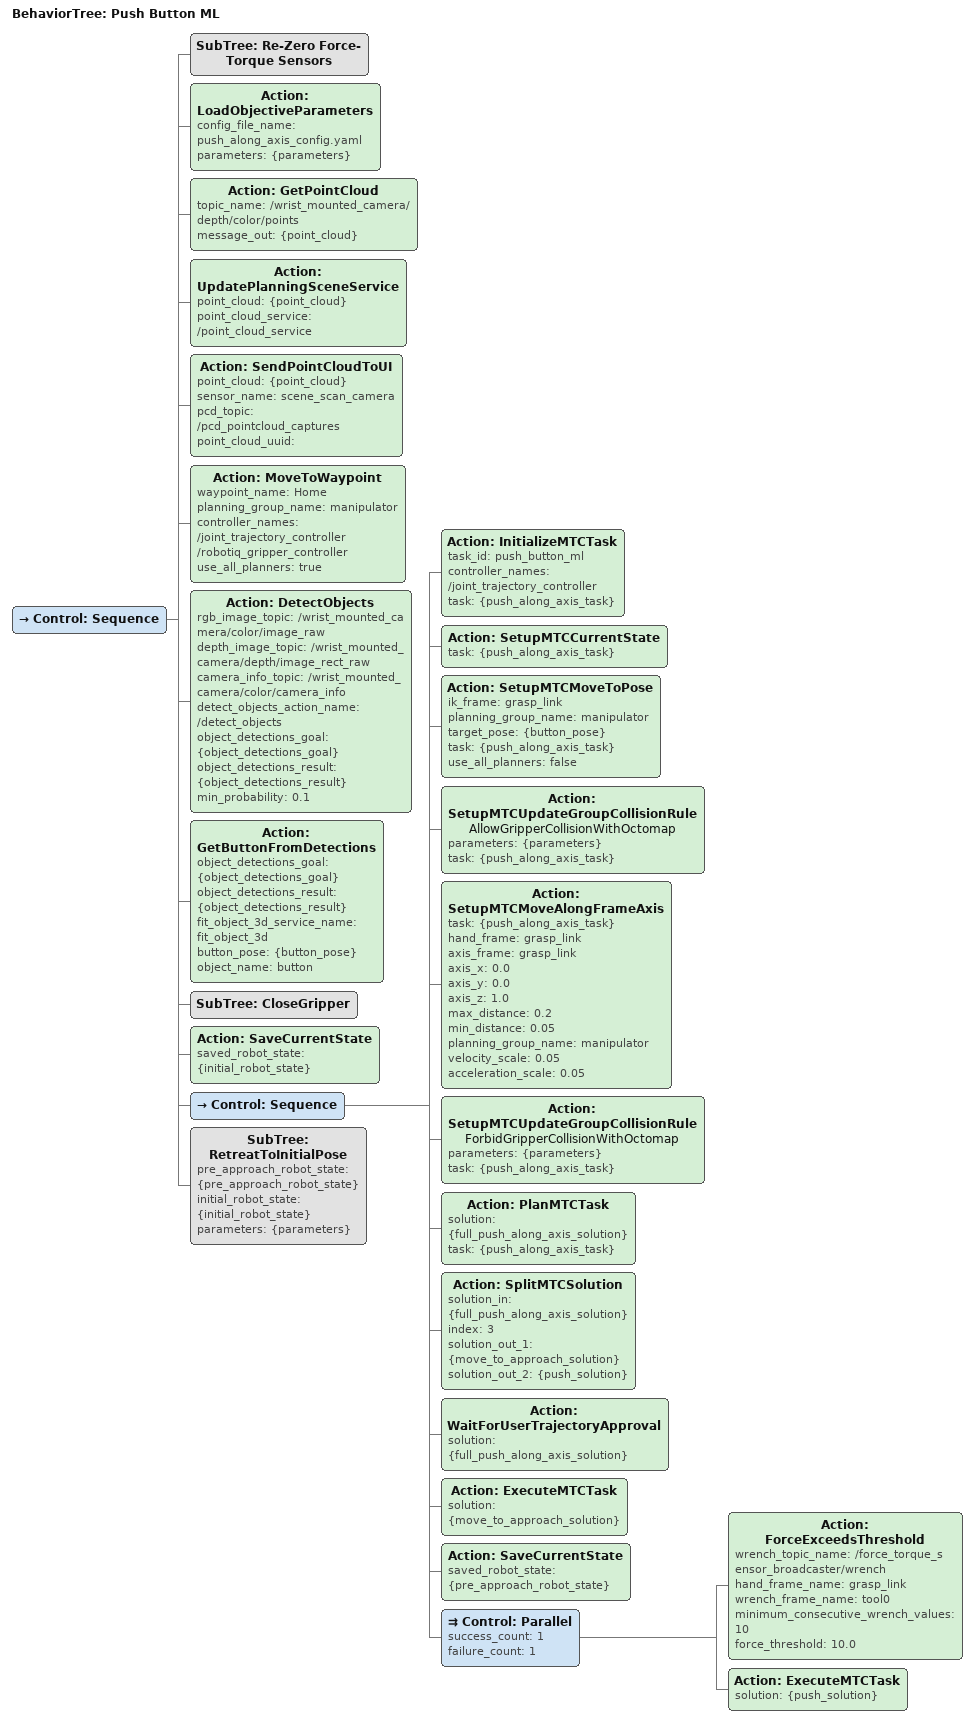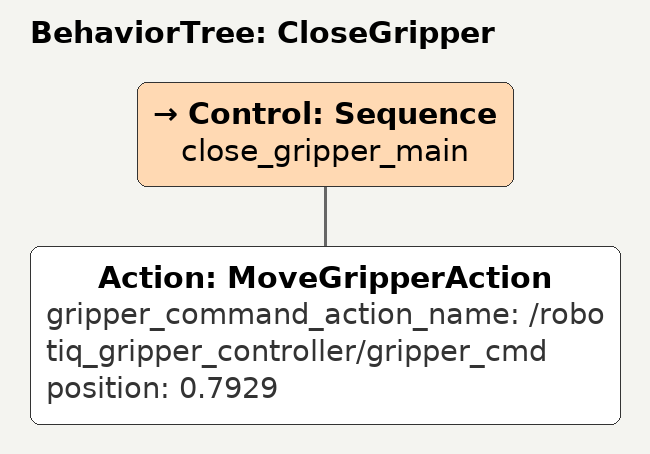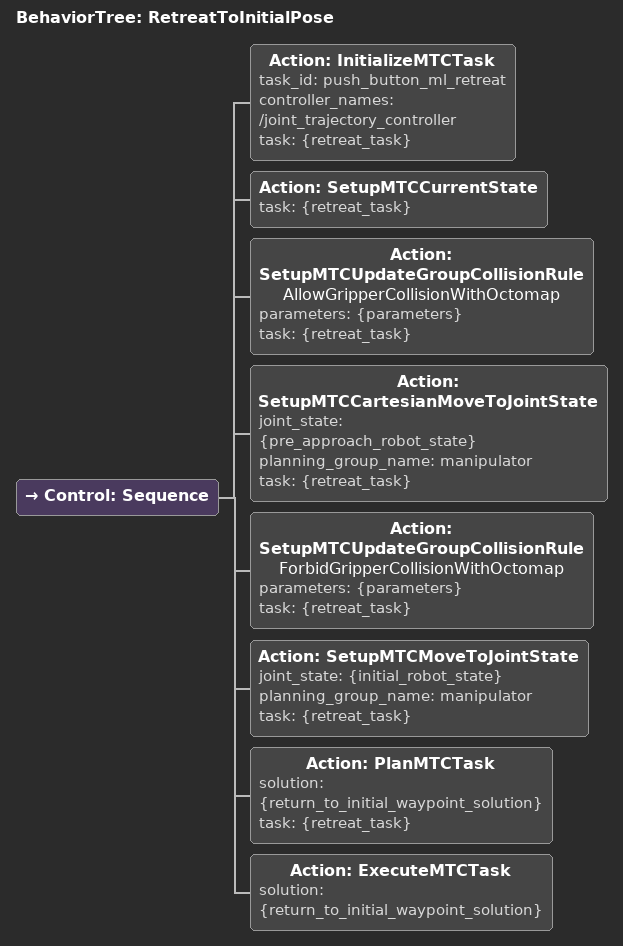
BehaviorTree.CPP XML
<?xml version="1.0"?>
<root BTCPP_format="4" main_tree_to_execute="Push Button ML">
    <BehaviorTree ID="Push Button ML"
        _description="Move to Home waypoint, and then push a button detected by a network with the end effector">
        <Control ID="Sequence">
            <SubTree ID="Re-Zero Force-Torque Sensors" />
            <Action ID="LoadObjectiveParameters" config_file_name="push_along_axis_config.yaml"
                parameters="{parameters}" />
            <Action ID="GetPointCloud" topic_name="/wrist_mounted_camera/depth/color/points" message_out="{point_cloud}" />
            <Action ID="UpdatePlanningSceneService" point_cloud="{point_cloud}"
                point_cloud_service="/point_cloud_service" />
            <Action ID="SendPointCloudToUI" point_cloud="{point_cloud}"
                sensor_name="scene_scan_camera" pcd_topic="/pcd_pointcloud_captures"
                point_cloud_uuid="" />
            <Action ID="MoveToWaypoint"
                waypoint_name="Home"
                planning_group_name="manipulator"
                controller_names="/joint_trajectory_controller /robotiq_gripper_controller"
                use_all_planners="true" />
            <Action ID="DetectObjects"
                rgb_image_topic="/wrist_mounted_camera/color/image_raw"
                depth_image_topic="/wrist_mounted_camera/depth/image_rect_raw"
                camera_info_topic="/wrist_mounted_camera/color/camera_info"
                detect_objects_action_name="/detect_objects"
                object_detections_goal="{object_detections_goal}"
                object_detections_result="{object_detections_result}"
                min_probability="0.1" />
            <Action ID="GetButtonFromDetections"
                object_detections_goal="{object_detections_goal}"
                object_detections_result="{object_detections_result}"
                fit_object_3d_service_name="fit_object_3d"
                button_pose="{button_pose}"
                object_name="button" />
            <SubTree ID="CloseGripper" />
            <Action ID="SaveCurrentState" saved_robot_state="{initial_robot_state}" />
            <Control ID="Sequence">
                <Action ID="InitializeMTCTask" task_id="push_button_ml" controller_names="/joint_trajectory_controller"
                    task="{push_along_axis_task}" />
                <Action ID="SetupMTCCurrentState" task="{push_along_axis_task}" />
                <Action ID="SetupMTCMoveToPose" ik_frame="grasp_link"
                    planning_group_name="manipulator" target_pose="{button_pose}"
                    task="{push_along_axis_task}" use_all_planners="false"/>
                <Action ID="SetupMTCUpdateGroupCollisionRule"
                    name="AllowGripperCollisionWithOctomap" parameters="{parameters}"
                    task="{push_along_axis_task}" />
                <Action ID="SetupMTCMoveAlongFrameAxis" task="{push_along_axis_task}" hand_frame="grasp_link" axis_frame="grasp_link" axis_x="0.0" axis_y="0.0" axis_z="1.0" max_distance="0.2" min_distance="0.05" planning_group_name="manipulator" velocity_scale="0.05" acceleration_scale="0.05" />
                <Action ID="SetupMTCUpdateGroupCollisionRule"
                    name="ForbidGripperCollisionWithOctomap" parameters="{parameters}"
                    task="{push_along_axis_task}" />
                <Action ID="PlanMTCTask" solution="{full_push_along_axis_solution}"
                    task="{push_along_axis_task}" />
                <Action ID="SplitMTCSolution" solution_in="{full_push_along_axis_solution}"
                    index="3" solution_out_1="{move_to_approach_solution}"
                    solution_out_2="{push_solution}" />
                <Action ID="WaitForUserTrajectoryApproval"
                    solution="{full_push_along_axis_solution}" />
                <Action ID="ExecuteMTCTask" solution="{move_to_approach_solution}" />
                <Action ID="SaveCurrentState" saved_robot_state="{pre_approach_robot_state}" />
                <Control ID="Parallel" success_count="1" failure_count="1">
                    <Action ID="ForceExceedsThreshold" wrench_topic_name="/force_torque_sensor_broadcaster/wrench" hand_frame_name="grasp_link" wrench_frame_name="tool0" minimum_consecutive_wrench_values="10" force_threshold="10.0"/>
                    <Action ID="ExecuteMTCTask" solution="{push_solution}"/>
                </Control>
            </Control>
            <SubTree ID="RetreatToInitialPose"
                pre_approach_robot_state="{pre_approach_robot_state}"
                initial_robot_state="{initial_robot_state}" parameters="{parameters}" />
        </Control>
    </BehaviorTree>
    <BehaviorTree ID="CloseGripper">
        <Control ID="Sequence" name="close_gripper_main">
            <Action ID="MoveGripperAction"
                gripper_command_action_name="/robotiq_gripper_controller/gripper_cmd"
                position="0.7929" />
        </Control>
    </BehaviorTree>
    <BehaviorTree ID="RetreatToInitialPose">
        <Control ID="Sequence">
            <Action ID="InitializeMTCTask" task_id="push_button_ml_retreat" controller_names="/joint_trajectory_controller"
                task="{retreat_task}" />
            <Action ID="SetupMTCCurrentState" task="{retreat_task}" />
            <Action ID="SetupMTCUpdateGroupCollisionRule" name="AllowGripperCollisionWithOctomap"
                parameters="{parameters}" task="{retreat_task}" />
            <Action ID="SetupMTCCartesianMoveToJointState" joint_state="{pre_approach_robot_state}"
                planning_group_name="manipulator" task="{retreat_task}" />
            <Action ID="SetupMTCUpdateGroupCollisionRule" name="ForbidGripperCollisionWithOctomap"
                parameters="{parameters}" task="{retreat_task}" />
            <Action ID="SetupMTCMoveToJointState" joint_state="{initial_robot_state}"
                planning_group_name="manipulator" task="{retreat_task}" />
            <Action ID="PlanMTCTask" solution="{return_to_initial_waypoint_solution}"
                task="{retreat_task}" />
            <Action ID="ExecuteMTCTask" solution="{return_to_initial_waypoint_solution}" />
        </Control>
    </BehaviorTree>
</root>
